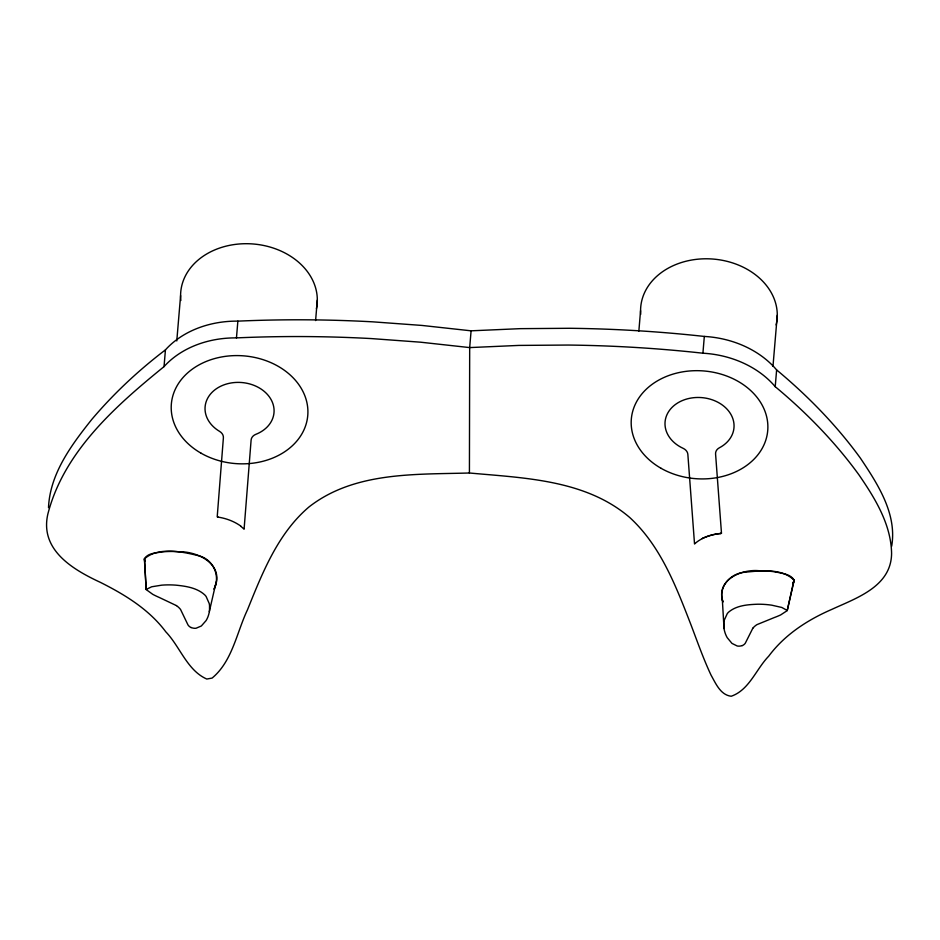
<?xml version="1.0" encoding="UTF-8"?>
<svg xmlns="http://www.w3.org/2000/svg" width="940" height="940" viewBox="0 0 940 940"><rect width="100%" height="100%" fill="white"/><g stroke="black" fill="none" stroke-linecap="round" stroke-linejoin="round"><path stroke-width="1.41" d="M469.424 472.996C415.045 474.582 354.333 471.551 309.002 506.942C277.805 533.45 262.436 572.824 247.479 609.802C236.633 632.632 232.38 661.302 212.099 678.081L206.788 679.044C187.107 670.361 180.116 646.697 165.792 631.809C149.131 609.461 124.926 594.668 100.38 582.365C73.109 569.675 39.503 550.029 47.87 513.992C63.967 451.423 115.714 405.904 164.03 366.623A91.262 72.016 4.8 0 1 236.457 337.895A1079.32 851.675 4.8 0 1 371.3 338.576L420.579 342.195L469.683 347.589L518.798 345.415L568.089 345.051A1079.32 851.675 4.8 0 1 702.909 353.205A91.262 72.016 4.8 0 1 775.218 386.669C806.45 412.672 835.096 441.988 858.995 474.923C874.999 498.294 891.085 524.215 891.59 553.437C891.261 586.548 856.599 597.969 831.724 609.425C807.495 619.93 784.63 634.747 768.709 656.191C756.124 669.116 749.262 690.054 731.214 696.246C720.475 695.001 715.798 683.521 711.11 675.249C703.32 658.705 697.304 641.421 690.794 624.348C675.931 586.149 660.62 545.799 629.694 517.47C585.549 479.635 524.449 478.049 469.424 472.996L469.683 347.589L471.093 330.821L520.208 328.659L569.499 328.283A1079.32 851.675 4.8 0 1 704.318 336.438A91.262 72.016 4.8 0 1 776.628 369.913C807.86 395.916 836.494 425.233 860.406 458.156C877.607 483.877 897.242 513.804 891.672 546.234M48.504 507.659C49.938 473.737 71.44 444.973 91.791 419.428C113.658 393.59 138.521 370.36 165.44 349.868A91.262 72.016 4.8 0 1 237.867 321.127L236.457 337.895M164.03 366.623L165.44 349.868M176.779 340.95L180.597 295.583M315.593 320.563L317.309 300.072M638.848 331.162L640.563 310.67M702.92 353.193L704.318 336.438M772.974 366.377L777.286 315.159M775.218 386.669L776.628 369.913M213.991 589.274A40.596 32.031 4.8 0 0 214.308 588.511C225.353 564.822 198.105 551.098 178.447 551.745A75.623 59.678 4.8 0 0 162.479 551.874C156.439 553.002 148.038 552.814 144.49 558.677A4.277 3.384 4.8 0 0 144.443 559.676L146.182 589.451L151.669 586.783L161.797 585.15A72.051 56.847 4.8 0 1 175.709 585.138C185.768 586.125 196.859 587.735 204.65 594.797A18.306 14.441 4.8 0 1 206.118 596.489L209.209 603.515A32.277 25.474 4.8 0 1 209.538 605.666L209.526 610.119A40.62 32.054 4.8 0 1 208.245 615.97A36.202 28.564 4.8 0 1 206.083 620.588L201.325 625.993L196.096 628.226A6.956 5.487 4.8 0 1 194.674 628.296A7.743 6.11 4.8 0 1 192.935 628.061A9.142 7.215 4.8 0 1 191.807 627.755L191.126 627.497M214.308 588.511C220.536 575.491 212.934 559.065 198.645 555.752C182.196 551.615 158.167 546.669 144.454 558.83L145.183 561.391A6.604 5.217 4.8 0 1 144.784 560.745A4.9 3.866 4.8 0 1 144.431 559.676M793.983 579.98A4.277 3.384 4.8 0 1 794.03 580.99L787.25 610.483L793.983 579.98C790.516 573.941 782.15 573.518 776.029 572.002M209.326 611.611L216.106 582.154M146.182 589.451L144.49 558.677M787.191 610.636L780.635 614.936A84.859 66.963 4.8 0 1 774.266 617.568L756.9 624.654A21.585 17.038 4.8 0 0 752.811 628.226M752.823 628.237L745.303 643.195A8.143 6.427 4.8 0 1 742.212 645.639M792.749 583.27L793.278 582.647A6.604 5.217 4.8 0 0 793.677 582.036A4.9 3.866 4.8 0 0 794.03 580.99M703.085 538.232L702.309 538.62A38.528 30.397 4.8 0 0 697.891 541.264A36.261 28.611 4.8 0 0 694.531 543.99L687.857 454.373A9.13 7.203 4.8 0 0 683.086 448.31A34.58 27.284 4.8 0 1 672.03 407.408A34.58 27.284 4.8 0 1 724.376 406.62A34.58 27.284 4.8 0 1 719.429 447.757A9.13 7.203 4.8 0 0 715.575 453.961L721.497 533.38L720.639 533.462M742.165 645.568L741.472 645.78A9.142 7.215 4.8 0 1 740.344 646.027A7.743 6.11 4.8 0 1 738.605 646.133A6.956 5.487 4.8 0 1 737.183 645.98L731.966 643.395L727.231 637.684A36.202 28.564 4.8 0 1 725.104 632.925A40.62 32.054 4.8 0 1 723.835 626.992L723.835 622.539A32.277 25.474 4.8 0 1 724.164 620.4L727.29 613.585A18.306 14.441 4.8 0 1 728.77 611.999C736.737 605.348 747.829 604.584 757.746 604.22A72.051 56.847 4.8 0 1 771.658 605.16L781.775 607.452L787.238 610.459M703.038 538.173A47.118 37.189 4.8 0 1 720.639 533.509L720.851 533.438M720.686 533.45L720.745 533.45A46.871 36.989 4.8 0 0 702.25 538.549M760.049 570.827C742.165 568.512 715.281 579.816 722.989 602.047C717.584 587.159 730.404 573.071 745.209 572.202C760.977 570.697 781.998 568.066 794.018 580.133L793.278 582.647A9.048 7.132 4.8 0 1 792.89 583.117M471.093 330.821L421.99 325.44L372.71 321.832A1079.32 851.675 4.8 0 0 237.867 321.139M218.021 516.976L217.211 516.847L223.391 437.817A9.13 7.203 4.8 0 0 219.572 431.366A34.58 27.284 4.8 0 1 214.79 389.9A34.58 27.284 4.8 0 1 267.113 394.13A34.58 27.284 4.8 0 1 255.892 434.304A9.13 7.203 4.8 0 0 251.109 440.049L244.083 529.22A36.261 28.611 4.8 0 0 240.722 526.271M176.473 605.618L159.13 597.394A84.859 66.963 4.8 0 1 152.774 594.35L146.252 589.627M722.284 598.756L724.023 628.496M217.998 517.106A45.32 35.755 4.8 0 1 240.875 526.13M640.716 314.324A68.444 54.015 4.8 0 1 712.978 259.052A68.444 54.015 4.8 0 1 776.123 324.958M760.049 570.85A75.623 59.678 4.8 0 1 776.029 572.002M180.856 300.459A68.444 54.015 4.8 0 1 251.45 243.859A68.444 54.015 4.8 0 1 316.428 308.649M176.462 605.618A21.585 17.038 4.8 0 1 180.55 609.461L187.988 624.912A8.143 6.427 4.8 0 0 191.067 627.567M201.148 453.245A68.444 54.015 4.8 0 0 307.732 415.809A68.444 54.015 4.8 0 0 209.785 360.09A68.444 54.015 4.8 0 0 201.148 453.245M661.125 468.332A68.444 54.015 4.8 0 0 767.698 430.896A68.444 54.015 4.8 0 0 669.75 375.178A68.444 54.015 4.8 0 0 661.125 468.332"/></g></svg>
